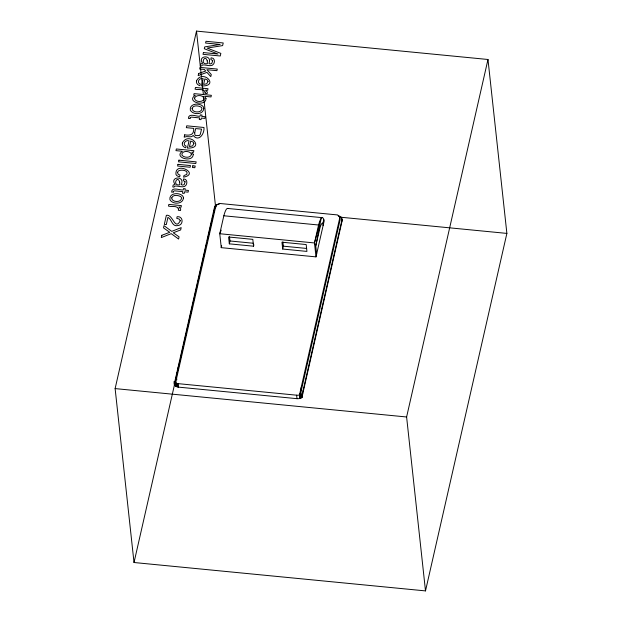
<?xml version="1.0" encoding="UTF-8"?>
<svg xmlns="http://www.w3.org/2000/svg" width="622" height="622" viewBox="0 0 622 622"><rect width="100%" height="100%" fill="white"/><g stroke="black" fill="none" stroke-linecap="round" stroke-linejoin="round"><path stroke-width="0.93" d="M221.665 245.799L221.269 247.657L315.992 256.878L324.163 220.973L323.844 219.745A27.508 4.525 -85.1 0 0 318.565 225.001L314.483 242.953L315.992 256.878M175.972 386.379L175.933 381.208L216.013 205.307L219.239 203.417L337.637 214.948L339.884 217.366L299.462 394.954L299.835 398.438M300.286 394.884L340.133 219.69L339.884 217.366M115.124 388.594L196.498 31.1L487.982 59.487L506.876 233.405L425.502 590.9L134.018 562.513L115.124 388.594L406.609 416.981L425.502 590.9M174.253 384.023L214.442 207.453A4.634 3.608 -6.2 0 1 218.011 204.405M134.018 562.513L174.487 384.707M175.388 380.75L180.085 360.122M180.512 358.225L183.202 346.407M183.638 344.518L186.328 332.692M186.755 330.803L188.147 324.7M188.575 322.81L189.438 319.039M189.865 317.15L192.571 305.27M192.999 303.373L194.375 297.332M194.81 295.442L195.666 291.664M196.093 289.774L197.524 283.515M197.951 281.626L199.32 275.624M199.748 273.734L200.611 269.956M201.038 268.066L205.548 248.248M205.975 246.359L206.838 242.588M207.266 240.698L211.775 220.88M212.211 218.991L213.066 215.22M213.455 213.533L215.391 205.019L203.596 96.441M227.916 208.518A27.508 4.525 -85.1 0 0 223.842 215.78L219.76 233.732L221.269 247.657L221.595 246.219M253.885 244.773L253.558 246.203L229.331 243.847L229.984 240.978L229.518 236.694M282.699 249.049L281.96 242.199L306.187 244.555L306.926 251.405L282.699 249.049L283.352 246.172L282.886 241.896M301.763 396.439L341.96 219.869A4.634 3.608 -6.2 0 0 338.22 215.834M341.882 219.177A4.634 3.608 -6.2 0 1 342.084 221.028L301.888 397.598L299.516 398.523A6.492 5.046 -6.2 0 1 296.989 398.671L178.592 387.141L176.236 386.519L174.378 385.181M406.609 416.981L487.982 59.487M323.121 225.576L322.717 223.158A20.736 3.374 -84.4 0 0 319.98 227.776L315.766 245.884L314.483 242.953L321.177 218.369L315.766 245.884L316.645 254.009M322.865 223.259L323.844 219.745M221.199 230.156L219.76 233.732L314.483 242.953M301.46 394.154L301.888 397.598L301.46 394.154L299.143 395.04A6.492 5.046 -6.2 0 1 296.616 395.188L178.211 383.657C176.85 383.968 171.703 380.913 175.801 381.877M340.864 217.241L506.876 233.405M227.458 208.432L322.173 217.653M223.842 215.78L318.565 225.001M229.984 240.978L253.278 243.241M283.352 246.172L306.646 248.442M299.718 393.944L301.514 394.115M341.96 219.869L342.084 221.028M303.186 390.196L303.311 391.355M302.564 392.925L302.689 394.084M301.079 387.825L301.336 390.149M300.488 390.429L300.745 392.746M300.729 394.527L301.11 398.01M299.952 394.822L300.333 398.305M296.616 395.188L296.989 398.671M253.558 246.203L252.812 239.361L228.585 236.998L229.331 243.847M216.013 205.307L216.184 206.854M196.498 31.1L201.505 77.221M201.715 79.142L203.386 94.521M214.442 207.453L214.574 208.611A4.634 3.608 -6.2 0 1 214.94 207.694M177.923 367.897L178.047 369.056M178.211 383.657L178.592 387.141M176.726 373.153L176.85 374.32M177.387 383.533L177.768 387.016M176.625 378.363L176.788 379.91M176.601 383.323L176.975 386.806M175.855 383.035L176.236 386.519M175.179 382.67L175.552 386.153M174.564 382.242L174.945 385.718M174.005 381.698L174.417 385.228M218.61 204.311A4.634 3.608 -6.2 0 1 219.216 204.273M341.33 218.361A4.634 3.608 -6.2 0 1 341.641 218.75M177.612 172.403L178.04 174.121L180.053 175.171L179.68 176.788L177.628 176.096A4.393 3.413 -6.2 0 1 175.972 174.401C174.665 160.624 200.502 173.748 183.576 177.169L183.949 175.552L186.763 174.432C188.793 170.327 181.943 169.581 179.354 170.545A2.636 2.053 -6.2 0 0 177.838 171.781L177.612 172.403M185.099 181.818L184.19 184.641L182.487 185.092L181.352 184.571C185.356 175.039 169.021 176.702 175.109 184.415L173.18 185.037L172.768 186.927C174.059 187.37 174.269 187.02 174.689 186.095C177.993 185.628 181.562 187.665 184.765 186.351C187.79 184.664 187.743 178.786 183.576 178.918L183.226 180.473L185.099 181.818M212.67 60.692L211.76 63.514L210.057 63.965L208.922 63.444C212.926 53.912 196.591 55.576 202.679 63.288L200.75 63.91L200.338 65.8C201.629 66.243 201.839 65.893 202.259 64.968C205.563 64.501 209.132 66.538 212.335 65.224C215.36 63.537 215.313 57.659 211.146 57.792L210.796 59.347L212.67 60.692M191.444 154.038C191.117 158.392 183.801 157.988 181.865 155.01C181.414 150.26 189.974 150.625 191.444 154.038M193.232 154.326C193.131 163.291 173.157 157.545 182.386 151.263L175.964 150.641L176.345 148.969L193.87 150.679L193.496 152.297L191.833 152.133L193.232 154.326M179.665 181.974L179.851 184.788C171.866 186.351 177.317 174.463 179.665 181.974M207.235 60.847L207.421 63.662C199.437 65.224 204.895 53.336 207.235 60.847M194.694 132.82L194.888 134.935L195.681 135.588L199.32 135.526L200.253 134.476L201.551 129.135L195.666 128.56L194.694 132.82M205.999 98.587C205.765 107.45 185.325 101.658 195.324 95.321L193.714 95.166L194.064 93.627L211.363 95.314L210.998 96.931L204.739 96.324L205.999 98.587M182.401 142.873C181.702 145.19 183.583 147.328 185.768 147.787L186.141 146.154C181.873 144.817 185.48 139.281 189.057 140.829L187.401 148.09C205.75 148.642 188.987 130.853 182.401 142.873M196.544 80.736C195.844 83.053 197.726 85.183 199.911 85.649L200.284 84.009C196.016 82.672 199.623 77.144 203.2 78.691L201.551 85.953C219.893 86.505 203.13 68.715 196.544 80.736M194.546 98.105C194.616 102.195 202.725 102.638 204.078 99.077C204.094 94.762 195.844 94.373 194.546 98.105M171.726 197.889C171.516 202.368 181.36 202.912 181.515 198.138A2.923 2.27 -6.2 0 0 180.473 196.49C177.915 195.168 172.869 194.406 171.726 197.889M180.287 220.74C174.86 231.174 173.009 213.836 166.369 215.313L164.301 224.41L166.292 224.604L167.94 217.366C171.929 219.309 171.975 227.224 178.001 225.537C183.747 225.078 183.404 215.881 177.138 216.689L176.749 218.384L179.105 219.014L180.287 220.74M192.105 108.36C191.895 112.839 201.738 113.383 201.901 108.609A2.923 2.27 -6.2 0 0 200.852 106.968C198.294 105.639 193.248 104.877 192.105 108.36M193.877 143.589L192.532 145.952L189.469 146.543L190.721 141.038L193.209 142.119L193.877 143.589M208.02 81.451L206.675 83.807L203.619 84.405L204.871 78.893L207.351 79.981L208.02 81.451M183.397 198.06C182.954 204.475 172.519 204.63 169.954 199.74C168.811 193.185 178.366 192.136 182.176 195.495A5.279 4.105 -6.2 0 1 183.397 198.06M203.775 108.531C203.332 114.946 192.898 115.101 190.332 110.211C189.189 103.656 198.745 102.607 202.554 105.965A5.279 4.105 -6.2 0 1 203.775 108.531M178.568 209.124L178.312 210.259L180.543 210.477L180.707 208.992L178.887 207.009L181.056 207.219L181.422 205.633L168.85 204.413L168.469 206.076C171.283 207.204 177.527 205.066 178.568 209.124M205.182 92.204L204.926 93.347L207.157 93.564L207.32 92.079L205.501 90.089L207.67 90.299L208.028 88.721L195.464 87.492L195.083 89.164C197.897 90.283 204.14 88.153 205.182 92.204M173.351 191.996L171.641 192.159C171.563 186.242 180.24 190.573 183.226 189.951L183.529 188.606L185.255 188.777L184.952 190.122L188.458 190.464L188.077 192.144L184.563 191.801L184.205 193.388L182.479 193.217L182.845 191.638L174.642 190.837L173.678 191.102L173.351 191.996M190.13 118.273L188.419 118.437C188.342 112.512 197.018 116.843 200.004 116.228L200.315 114.883L202.033 115.054L201.73 116.392L205.244 116.734L204.856 118.421L201.349 118.079L200.992 119.657L199.265 119.494L199.623 117.908L191.42 117.115L190.456 117.379L190.13 118.273M161.821 235.295L161.3 237.581L171.221 233.662L178.592 239.042L179.089 236.85L173.274 232.76L180.66 229.938L181.189 227.629L171.742 231.376L164.014 225.646L163.508 227.87L169.744 232.325L161.821 235.295M177.97 164.34L177.589 166.035L190.099 167.248L190.48 165.561L177.97 164.34M178.918 160.173L178.537 161.837L195.782 163.516L196.155 161.852L178.918 160.173M184.687 134.842L184.174 137.097L184.555 137.135C187.144 135.557 191.086 138.309 193.201 135.487C198.791 142.384 204.638 133.722 203.977 127.487L186.74 125.807L186.32 127.65L193.714 128.373C194.118 135.091 189.998 135.674 184.687 134.842M198.651 73.489L198.169 75.612L206.939 72.377L210.78 76.623L211.27 74.5L206.901 69.703L216.915 70.675L217.28 69.081L200.035 67.401L199.67 68.995L204.389 69.462L205.695 71.017L198.651 73.489M203.41 52.567L203.013 54.316L220.258 55.996L220.849 53.383L207.157 48.088L222.622 45.6L223.22 42.965L205.983 41.285L205.579 43.042L220.134 44.419L204.7 46.907L204.288 48.726L217.949 54.021L203.41 52.567M192.82 165.786L192.431 167.481L194.826 167.715L195.207 166.02L192.82 165.786"/></g></svg>
